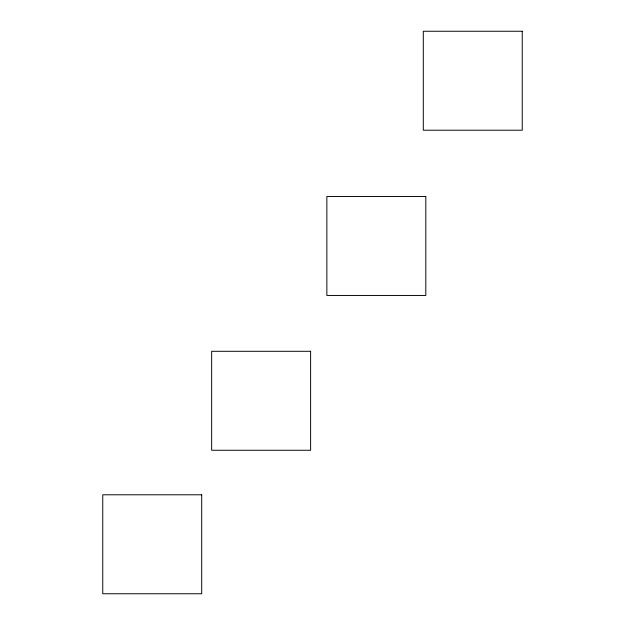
<?xml version="1.0" encoding="UTF-8"?>
<svg xmlns="http://www.w3.org/2000/svg" width="625" height="625" viewBox="0 0 625 625"><rect width="100%" height="100%" fill="white"/><g stroke="black" fill="none" stroke-linecap="round" stroke-linejoin="round"><path stroke-width="0.94" d="M522.25 31.25L423.297 31.25L423.297 130.211L522.25 130.211L522.25 31.25M425.812 196.484L326.859 196.484L326.859 295.445L425.812 295.445L425.812 196.484M310.617 351.297L211.664 351.297L211.664 450.258L310.617 450.258L310.617 351.297M201.703 494.789L102.75 494.789L102.75 593.75L201.703 593.75L201.703 494.789"/></g></svg>
